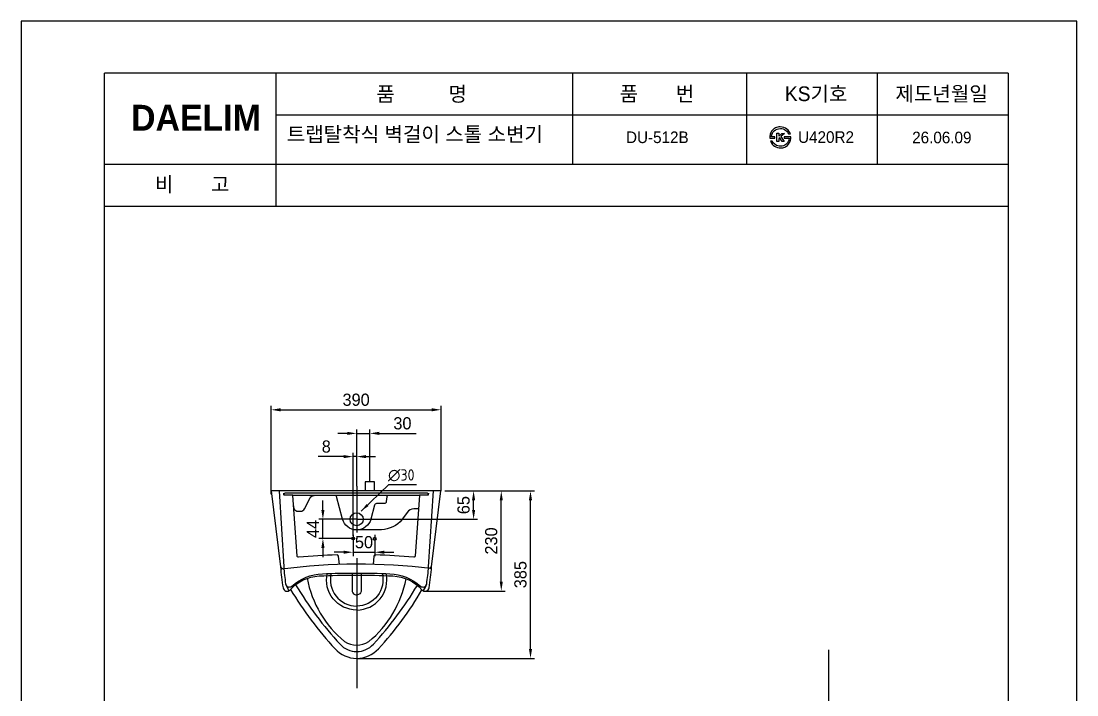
# Model space of a CAD drawing. Header units: millimetres. Extents: x 12347 to 14773, y -187 to 3243.
# Drawn here: x 12347 to 14773, y 1694 to 3243 of the extents above; entities that cross this region are included whole.
import ezdxf
from ezdxf.lldxf.tags import DXFTag

# ---------------------------------------------------------------- set-up
doc = ezdxf.new("R2010")
doc.units = ezdxf.units.MM
doc.header["$LTSCALE"] = 0.2
doc.layers.add('3', color=3, linetype='Continuous')
doc.layers.add('YA', color=7, linetype='Continuous')
doc.layers.add('DIM', color=3, linetype='Continuous', lineweight=15)
doc.layers.add('Y', color=235, linetype='Continuous', lineweight=50)
doc.styles.add('h', font='', dxfattribs={"height": 28})
doc.styles.get("Standard").update_dxf_attribs({"font": 'ISOCP.SHX', "bigfont": 'WHGTXT.SHX'})
doc.styles.add('스타일1', font='txt.shx', dxfattribs={"bigfont": 'ghs.shx'})
doc.styles.get('h').set_extended_font_data('Haansoft Batang')
tags = doc.linetypes.add('CENTER', pattern=[50.8, 31.75, -6.35, 6.35, -6.35]).pattern_tags.tags
tags[10:11] = [DXFTag(74, 4), DXFTag(75, 0), DXFTag(340, '0'), DXFTag(46, 1.0), DXFTag(50, 0.0), DXFTag(44, 0.0), DXFTag(45, 0.0)]
tags[8:9] = [DXFTag(74, 4), DXFTag(75, 0), DXFTag(340, '0'), DXFTag(46, 1.0), DXFTag(50, 0.0), DXFTag(44, 0.0), DXFTag(45, 0.0)]
tags[6:7] = [DXFTag(74, 4), DXFTag(75, 0), DXFTag(340, '0'), DXFTag(46, 1.0), DXFTag(50, 0.0), DXFTag(44, 0.0), DXFTag(45, 0.0)]
tags[4:5] = [DXFTag(74, 4), DXFTag(75, 0), DXFTag(340, '0'), DXFTag(46, 1.0), DXFTag(50, 0.0), DXFTag(44, 0.0), DXFTag(45, 0.0)]
tags = doc.linetypes.add('HIDDEN', pattern=[9.525, 6.35, -3.175]).pattern_tags.tags
tags[6:7] = [DXFTag(74, 4), DXFTag(75, 0), DXFTag(340, '0'), DXFTag(46, 1.0), DXFTag(50, 0.0), DXFTag(44, 0.0), DXFTag(45, 0.0)]
tags[4:5] = [DXFTag(74, 4), DXFTag(75, 0), DXFTag(340, '0'), DXFTag(46, 1.0), DXFTag(50, 0.0), DXFTag(44, 0.0), DXFTag(45, 0.0)]
doc.dimstyles.new('AM_ISO', dxfattribs={"dimtxt": 28, "dimasz": 24, "dimexe": 10, "dimexo": 0, "dimgap": 10, "dimtad": 1, "dimdec": 0, "dimdsep": 46, "dimtxsty": 'h', "dimcen": -5, "dimclrd": 256, "dimclre": 256, "dimclrt": 256, "dimadec": 0, "dimazin": 2, "dimtp": 0.1, "dimtm": 0.1, "dimtfac": 0.71, "dimtdec": 0, "dimtmove": 0, "dimatfit": 3, "dimfxl": 0, "dimlwd": -1, "dimlwe": -1, "dimarcsym": 0})
doc.dimstyles.get("Standard").update_dxf_attribs({"dimscale": 10, "dimtxt": 3, "dimasz": 2, "dimexe": 1, "dimexo": 0, "dimgap": 1, "dimtad": 0, "dimtih": 1, "dimtoh": 1, "dimdec": 0, "dimdsep": 46, "dimtxsty": 'Standard', "dimcen": 2, "dimadec": 0, "dimazin": 0, "dimtfac": 1, "dimtdec": 4, "dimtmove": 0, "dimatfit": 3, "dimfxl": 0, "dimtolj": 1, "dimtzin": 0, "dimarcsym": 0})

# ---------------------------------------------------------------- blocks, each defined once
blk = doc.blocks.new('*D14')
for p, q in [((13040.5, 2119.6), (13040.5, 2141.2)), ((13118.1, 2098), (13031.5, 2098)), ((13040.5, 2053.8), (13040.5, 2098)), ((13109.8, 2053.8), (13031.5, 2053.8)), ((13040.5, 2032.2), (13040.5, 2010.6))]:
    blk.add_line(p, q)
for points in [[(13036.9, 2119.6), (13044.1, 2119.6), (13040.5, 2098)], [(13036.9, 2032.2), (13044.1, 2032.2), (13040.5, 2053.8)]]:
    blk.add_solid(points)
at = {"layer": 'Defpoints', "color": 0}
for p in [(13040.5, 2098), (13118.1, 2098), (13109.8, 2053.8)]:
    blk.add_point(p, dxfattribs=at)
at = {"insert": (13017.5, 2075.9), "char_height": 28, "attachment_point": 5, "rotation": 90, "style": 'h'}
blk.add_mtext('44', dxfattribs=at)
blk = doc.blocks.new('*D15')
for p, q in [((13109.8, 2062.3), (13109.8, 2013.3)), ((13159.9, 2062.3), (13159.9, 2013.3)), ((13088.2, 2022.3), (13066.6, 2022.3)), ((13109.8, 2022.3), (13159.9, 2022.3)), ((13181.5, 2022.3), (13203.1, 2022.3))]:
    blk.add_line(p, q)
for points in [[(13088.2, 2025.9), (13088.2, 2018.7), (13109.8, 2022.3)], [(13181.5, 2025.9), (13181.5, 2018.7), (13159.9, 2022.3)]]:
    blk.add_solid(points)
at = {"layer": 'Defpoints', "color": 0}
for p in [(13109.8, 2062.3), (13159.9, 2062.3), (13159.9, 2022.3)]:
    blk.add_point(p, dxfattribs=at)
at = {"insert": (13134.9, 2045.3), "char_height": 28, "attachment_point": 5, "style": 'h'}
blk.add_mtext('50', dxfattribs=at)
blk = doc.blocks.new('*D16')
for p, q in [((13118.1, 2174.8), (13118.1, 2304.5)), ((13148.3, 2184.5), (13148.3, 2304.5)), ((13096.5, 2295.5), (13074.9, 2295.5)), ((13118.1, 2295.5), (13148.3, 2295.5)), ((13169.9, 2295.5), (13254.9, 2295.5))]:
    blk.add_line(p, q)
for points in [[(13096.5, 2299.1), (13096.5, 2291.9), (13118.1, 2295.5)], [(13169.9, 2299.1), (13169.9, 2291.9), (13148.3, 2295.5)]]:
    blk.add_solid(points)
at = {"layer": 'Defpoints', "color": 0}
for p in [(13148.3, 2295.5), (13148.3, 2184.5), (13118.1, 2174.8)]:
    blk.add_point(p, dxfattribs=at)
at = {"insert": (13223.2, 2318.5), "char_height": 28, "attachment_point": 5, "style": 'h'}
blk.add_mtext('30', dxfattribs=at)
blk = doc.blocks.new('*D22')
for p, q in [((13320.9, 2163.2), (13526.4, 2163.2)), ((13517.4, 1800), (13517.4, 2141.6)), ((13118.1, 1778.4), (13526.4, 1778.4))]:
    blk.add_line(p, q)
for points in [[(13513.8, 2141.6), (13521, 2141.6), (13517.4, 2163.2)], [(13513.8, 1800), (13521, 1800), (13517.4, 1778.4)]]:
    blk.add_solid(points)
at = {"layer": 'Defpoints', "color": 0}
for p in [(13320.9, 2163.2), (13517.4, 2163.2), (13118.1, 1778.4)]:
    blk.add_point(p, dxfattribs=at)
at = {"insert": (13494.4, 1970.8), "char_height": 28, "attachment_point": 5, "rotation": 90, "style": 'h'}
blk.add_mtext('385', dxfattribs=at)
blk = doc.blocks.new('*D24')
for p, q in [((13320.9, 2163.2), (13395.7, 2163.2)), ((13386.7, 2119.6), (13386.7, 2141.6)), ((13118.6, 2098), (13395.7, 2098))]:
    blk.add_line(p, q)
for points in [[(13383.1, 2141.6), (13390.3, 2141.6), (13386.7, 2163.2)], [(13383.1, 2119.6), (13390.3, 2119.6), (13386.7, 2098)]]:
    blk.add_solid(points)
at = {"layer": 'Defpoints', "color": 0}
for p in [(13320.9, 2163.2), (13386.7, 2163.2), (13118.6, 2098)]:
    blk.add_point(p, dxfattribs=at)
at = {"insert": (13363.7, 2130.6), "char_height": 28, "attachment_point": 5, "rotation": 90, "style": 'h'}
blk.add_mtext('65', dxfattribs=at)
blk = doc.blocks.new('*D25')
for p, q in [((13320.9, 2163.2), (13459.3, 2163.2)), ((13450.3, 1954.7), (13450.3, 2141.6)), ((13277.7, 1933.1), (13459.3, 1933.1))]:
    blk.add_line(p, q)
for points in [[(13446.7, 2141.6), (13453.9, 2141.6), (13450.3, 2163.2)], [(13446.7, 1954.7), (13453.9, 1954.7), (13450.3, 1933.1)]]:
    blk.add_solid(points)
at = {"layer": 'Defpoints', "color": 0}
for p in [(13320.9, 2163.2), (13450.3, 2163.2), (13277.7, 1933.1)]:
    blk.add_point(p, dxfattribs=at)
at = {"insert": (13427.3, 2048.2), "char_height": 28, "attachment_point": 5, "rotation": 90, "style": 'h'}
blk.add_mtext('230', dxfattribs=at)
blk = doc.blocks.new('*D26')
for p, q in [((12921.7, 2155.8), (12921.7, 2358.7)), ((13311.9, 2163.2), (13311.9, 2358.7)), ((12943.3, 2349.7), (13290.3, 2349.7))]:
    blk.add_line(p, q)
for points in [[(12943.3, 2353.3), (12943.3, 2346.1), (12921.7, 2349.7)], [(13290.3, 2353.3), (13290.3, 2346.1), (13311.9, 2349.7)]]:
    blk.add_solid(points)
at = {"layer": 'Defpoints', "color": 0}
for p in [(13311.9, 2349.7), (13311.9, 2163.2), (12921.7, 2155.8)]:
    blk.add_point(p, dxfattribs=at)
at = {"insert": (13116.8, 2372.7), "char_height": 28, "attachment_point": 5, "style": 'h'}
blk.add_mtext('390', dxfattribs=at)
blk = doc.blocks.new('*D29')
for p, q in [((13088.2, 2242.1), (13029.9, 2242.1)), ((13109.8, 2059.7), (13109.8, 2251.1)), ((13118.1, 2242.1), (13109.8, 2242.1)), ((13118.1, 2174), (13118.1, 2251.1)), ((13139.7, 2242.1), (13161.3, 2242.1))]:
    blk.add_line(p, q)
for points in [[(13088.2, 2245.7), (13088.2, 2238.5), (13109.8, 2242.1)], [(13139.7, 2245.7), (13139.7, 2238.5), (13118.1, 2242.1)]]:
    blk.add_solid(points)
at = {"layer": 'Defpoints', "color": 0}
for p in [(13109.8, 2242.1), (13118.1, 2174), (13109.8, 2059.7)]:
    blk.add_point(p, dxfattribs=at)
at = {"insert": (13048.3, 2265.1), "char_height": 28, "attachment_point": 5, "style": 'h'}
blk.add_mtext('8', dxfattribs=at)

msp = doc.modelspace()

# ---------------------------------------------------------------- linework, layer by layer
at = {"color": 0}
for p, q in [((13300.6, 2163.2), (12935.7, 2163.2)), ((13279.6, 2158), (12954.2, 2158)), ((14202, 1798), (14202, 477.5))]:
    msp.add_line(p, q, dxfattribs=at)
at = {"color": 0, "linetype": 'CENTER'}
for p, q in [((13118.1, 2174), (13118.1, 2067.5)), ((13118.1, 2008.5), (13118.1, 1709.6))]:
    msp.add_line(p, q, dxfattribs=at)
at = {"color": 0, "linetype": 'HIDDEN'}
msp.add_line((13262.6, 2152.8), (12971.2, 2152.8), dxfattribs=at)
at = {"color": 0}
msp.add_lwpolyline([(13158.7, 2163.2), (13158.7, 2184.5), (13137.9, 2184.5), (13137.9, 2163.2)], dxfattribs=at)
for points in [[(12940, 2163.2), (12922, 2163.2), (12943.2, 1988.8, 0.023242), (12948.9, 1940.7, 0.630524), (12965.4, 1936, -0.202072), (13031.8, 1967.7, -0.011863), (13116.7, 1969.8, -0.011863), (13201.5, 1967.7, -0.202072), (13268, 1936, 0.630524), (13284.4, 1940.7, 0.023242), (13290.2, 1988.8), (13311.8, 2163.2), (13294.6, 2163.2)], [(12950.5, 2163.2), (12950.5, 2163.2), (12940, 2163.2), (12950.5, 1988.8, 0.018952), (12954.9, 1949.5, 0.594773), (12968.9, 1944.4, -0.171828), (13039.4, 1972.8, -0.010802), (13116.9, 1974.5, -0.010802), (13194.4, 1972.8, -0.171828), (13264.8, 1944.4, 0.594773), (13278.9, 1949.5, 0.018952), (13283.3, 1988.8), (13294.6, 2163.2), (13284.7, 2163.2), (13278.7, 2163.2, -0.393106)], [(13118.1, 1889.5, -0.478946), (13050.4, 1973.6)], [(13059.7, 1973.9, 0.490611), (13118.1, 1898.4, 0.528057)], [(13107.7, 1974.7), (13107.7, 1934.4, 0.414214), (13118.1, 1924, 0.414214)], [(13128.5, 1974.7), (13128.5, 1934.4, -0.414214), (13118.1, 1924, -0.414214)], [(13176.5, 1973.9, -0.490611), (13118.1, 1898.4, -0.528057)], [(13118.1, 1889.5, 0.478946), (13185.8, 1973.6)]]:
    msp.add_lwpolyline(points, format="xyb", dxfattribs=at)
at = {"color": 0, "linetype": 'HIDDEN'}
for points in [[(13078.5, 1994), (13076.2, 2013.5, 0.374917), (13073, 2016.1, 0.012897), (12984.7, 2010.7, -0.415651), (12981.3, 2013.6), (12971.2, 2153.2), (12952.2, 2153.2, -0.393106), (12951.1, 2154.2), (12950.8, 2158.4)], [(12972.8, 2128.7, 0.467096), (12985.4, 2116.4), (12989.2, 2116.4, 0.283978), (12998.5, 2122.1), (13010.9, 2147, -0.283978), (13020.2, 2152.8, -0.283978)], [(13260.1, 2121.9), (13254.3, 2122.2, 0.154237), (13236.8, 2117.3), (13218.3, 2091.9, -0.185052), (13168, 2073.7), (13117.8, 2073.7, -0.340628), (13085.6, 2098.5), (13071.9, 2150.5, 0.340628), (13068.9, 2152.8)], [(13190.6, 2152.8, 0.382162), (13187.5, 2150), (13186.2, 2138.7, -0.382162), (13181.1, 2134.1), (13164, 2134.1, 0.340628), (13159, 2130.2), (13150.6, 2098.5, -0.340628), (13118.4, 2073.7)], [(13283, 2158.4), (13282.6, 2154.2, -0.393106), (13281.6, 2153.2), (13262.6, 2153.2), (13252.4, 2013.6, -0.415651), (13249.1, 2010.7, 0.012897), (13160.8, 2016.1, 0.374917), (13157.6, 2013.5), (13156.1, 1994.4)]]:
    msp.add_lwpolyline(points, format="xyb", dxfattribs=at)
for centre in [(13109.8, 2053.8), (13159.4, 2053.2)]:
    msp.add_circle(centre, 3.12, dxfattribs=at)
at = {"color": 0}
for centre, radius, start, end in [((12954.2, 2154.9), 3.12, 90, 184.1596), ((13279.6, 2154.9), 3.12, 355.8404, 90), ((12951.3, 1992.3), 8.32, 184.1596, 276.8254), ((13123.4, 623.9), 1370.9, 83.0952, 97.4527), ((13282.4, 1993.7), 8.1, 262.4781, 356.5033), ((12945.9, 1981.1), 2.08, 97.0893, 184.471), ((13287.6, 1982.8), 2.08, 355.529, 82.9107), ((13085.2, 2001.8), 140.4, 201.7125, 208.9106), ((13248.4, 2008.3), 248.3, 190.6675, 230.4596), ((12987.8, 2008.3), 248.3, 309.5404, 349.0964), ((13149, 2002.1), 140.4, 331.0894, 338.2875), ((13118.1, 1860.7), 52, 237.7034, 302.2966)]:
    msp.add_arc(centre, radius, start, end, dxfattribs=at)
at = {"layer": '3', "color": 0}
for centre, radius, start, end in [((13691.9, 2373), 831.1, 210.7805, 222.5695), ((12544.4, 2373), 831.1, 317.4305, 329.0941), ((13691.9, 2373), 846.7, 211.0065, 222.5695), ((12650.8, 2286.4), 709.7, 316.7706, 330.4158), ((13118.1, 1846), 67.6, 222.5695, 270), ((13118.1, 1846), 52, 222.5695, 270), ((13118.1, 1846), 52, 270, 317.4305), ((13118.1, 1846), 67.6, 270, 317.4305)]:
    msp.add_arc(centre, radius, start, end, dxfattribs=at)
at = {"layer": 'Defpoints', "color": 0, "linetype": 'ByBlock'}
for p in [(13118.1, 2174), (13320.9, 2163.2), (12926.9, 2158), (13104, 2098), (13104, 2098), (13133.2, 2098.1), (13109.8, 2028.8), (13109.8, 2023.6), (13109.8, 2023.6), (13118.1, 1974.7)]:
    msp.add_point(p, dxfattribs=at)
at = {"layer": 'Y', "color": 0, "lineweight": -2}
msp.add_circle((13118.1, 2098), 15, dxfattribs=at)
at = {"layer": 'YA', "color": 7}
for p, q in [((14614.6, 3123.3), (12538.6, 3123.3)), ((12538.6, 2053.1), (12538.6, 3123.3)), ((12933, 2817.3), (12933, 3123.3)), ((13614.6, 2912.9), (13614.6, 3122.9)), ((14014.6, 2912.9), (14014.6, 3122.9)), ((14014.6, 2912.9), (14014.6, 3122.9)), ((14314.6, 2912.9), (14314.6, 3122.9)), ((14314.6, 2912.9), (14314.6, 3122.9)), ((14614.6, 3123.3), (14614.6, -56.7)), ((14614.6, 3027.3), (12933, 3027.3)), ((14614.6, 2913.3), (12538.6, 2913.3)), ((14614.6, 2913.3), (12538.6, 2913.3)), ((14614.6, 2817.3), (12538.6, 2817.3)), ((14614.6, 2817.3), (12538.6, 2817.3)), ((12538.6, -56.7), (12538.6, 2053.1))]:
    msp.add_line(p, q, dxfattribs=at)
at = {"layer": 'YA', "color": 0}
msp.add_lwpolyline([(12347.2, -187.2), (14772.7, -187.2), (14772.7, 3243.1), (12347.2, 3243.1)], close=True, dxfattribs=at)
at = {"layer": 'YA', "color": 7}
msp.add_lwpolyline([(14087.9, 2978.5), (14095.1, 2985.1), (14100.9, 2985.1), (14092.9, 2977.6), (14100.4, 2966.4), (14095.4, 2966.4), (14090, 2974.9), (14087.9, 2973.1), (14087.9, 2966.4), (14083.5, 2966.4), (14083.5, 2985.3), (14087.9, 2985.3), (14087.9, 2978.5)], close=True, dxfattribs=at)
for points in [[(14067.2, 2974), (14067, 2977.3), (14067.4, 2980.5), (14068.3, 2983.5), (14069.2, 2986.6), (14070.7, 2989.4), (14072.7, 2991.8), (14074.8, 2994.3), (14077.3, 2996.3), (14080.3, 2997.7), (14083.5, 2999.2), (14087.1, 3000), (14091, 3000), (14097.2, 2999.9), (14102.4, 2998.2), (14106.6, 2994.9), (14110, 2992.2), (14112.7, 2988.6), (14114.5, 2984.1), (14114.5, 2984.1), (14109.8, 2984.1), (14109.8, 2984.1), (14108.9, 2986.9), (14106.9, 2989.5), (14104, 2991.9), (14100.3, 2994.8), (14096.1, 2996.2), (14091.5, 2996.2), (14085.9, 2996.2), (14081.2, 2994.6), (14077.5, 2991.2), (14073.7, 2987.8), (14071.7, 2983.2), (14071.4, 2977.5), (14071.4, 2977.5), (14079.1, 2977.5), (14079.1, 2977.5), (14079.1, 2977.5), (14079.1, 2974), (14079.1, 2974), (14079.1, 2974), (14067.2, 2974), (14067.2, 2974), (14067.2, 2974), (14067.2, 2974), (14067.2, 2974)], [(14115.6, 2977.5), (14115.7, 2974), (14115.1, 2970.6), (14114, 2967.4), (14112.9, 2964.3), (14111.3, 2961.5), (14109.2, 2959.2), (14107.1, 2956.8), (14104.6, 2955), (14101.7, 2953.7), (14098.8, 2952.3), (14095.7, 2951.6), (14092.4, 2951.6), (14087, 2951.6), (14082.3, 2952.9), (14078.2, 2955.5), (14073.9, 2958.2), (14070.7, 2962.3), (14068.6, 2967.5), (14068.6, 2967.5), (14073, 2967.5), (14073, 2967.5), (14074.8, 2964.1), (14077, 2961.3), (14079.4, 2959.4), (14083, 2956.6), (14087.4, 2955.3), (14092.4, 2955.6), (14096.8, 2955.6), (14100.8, 2957), (14104.4, 2959.8), (14108.6, 2963.3), (14110.9, 2968), (14111.4, 2974), (14111.4, 2974), (14100.2, 2974), (14100.2, 2974), (14100.2, 2974), (14100.2, 2977.5), (14100.2, 2977.5), (14100.2, 2977.5), (14115.6, 2977.5), (14115.6, 2977.5), (14115.6, 2977.5), (14115.6, 2977.5), (14115.6, 2977.5)]]:
    msp.add_open_spline(points, degree=3, knots=[0, 0, 0, 0, 1, 1, 1, 2, 2, 2, 3, 3, 3, 4, 4, 4, 5, 5, 5, 6, 6, 6, 7, 7, 7, 8, 8, 8, 9, 9, 9, 10, 10, 10, 11, 11, 11, 12, 12, 12, 13, 13, 13, 14, 14, 14, 15, 15, 15, 15], dxfattribs=at)

# ---------------------------------------------------------------- texts
at = {"color": 0, "linetype": 'ByBlock', "insert": (13220.6, 2199.1), "char_height": 26, "attachment_point": 5}
msp.add_mtext('∅30', dxfattribs=at)
at = {"layer": 'DIM', "color": 0, "char_height": 33.819, "attachment_point": 1, "style": '스타일1'}
for s, insert in [('{\\fGulim|b0|i0|c129|p50;품          명}', (13163.4, 3092.5)), ('{\\fGulim|b0|i0|c129|p50;품       번}', (13722.4, 3093)), ('{\\fGulim|b0|i0|c129|p50;KS기호}', (14101.7, 3093)), ('{\\fGulim|b0|i0|c129|p50;제도년월일}', (14355.8, 3093)), ('{\\fGulim|b0|i0|c129|p50;비       고}', (12654.6, 2884.7))]:
    msp.add_mtext(s, dxfattribs=dict(at, insert=insert))
at = {"layer": 'DIM', "color": 0, "attachment_point": 1, "style": '스타일1'}
for s, insert, char_height, width in [('{\\fGulim|b0|i0|c129|p50;트랩탈착식 벽걸이 스톨 소변기}', (12957.4, 3000), 33.819, 702.697), ('{\\fGulim|b0|i0|c129|p50;DU-512B}', (13736.9, 2989.5), 26.746, 168.306), ('{\\fGulim|b0|i0|c129|p50;U420R2}', (14132.2, 2989.9), 26.746, 168.306), ('{\\fGulim|b0|i0|c129|p50;26.06.09}', (14394.3, 2989), 26.746, 168.306)]:
    msp.add_mtext(s, dxfattribs=dict(at, insert=insert, char_height=char_height, width=width))
at = {"layer": 'YA', "color": 7, "insert": (12599.8, 3050.7), "char_height": 59.437, "width": 290.871, "attachment_point": 1, "style": 'h'}
msp.add_mtext('{\\fHYGraphic-Medium|b1|i0|c129|p18;DAELIM}', dxfattribs=at)

# ---------------------------------------------------------------- dimensions: what is measured, and where the dimension line sits
at = {"color": 0}
for base, p1, p2, picture, middle in [((13311.9, 2349.7), (12921.7, 2155.8), (13311.9, 2163.2), '*D26', (13116.8, 2372.7)), ((13148.3, 2295.5), (13118.1, 2174.8), (13148.3, 2184.5), '*D16', (13223.2, 2318.5)), ((13109.8, 2242.1), (13118.1, 2174), (13109.8, 2059.7), '*D29', (13048.3, 2265.1))]:
    dim = msp.add_linear_dim(base=base, p1=p1, p2=p2, dimstyle='AM_ISO', override={"dimscale": 0.9}, dxfattribs=at)
    dim.commit()
    dim.dimension.update_dxf_attribs({"geometry": picture, "text_midpoint": middle})
for base, p1, picture, middle in [((13517.4, 2163.2), (13118.1, 1778.4), '*D22', (13494.4, 1970.8)), ((13386.7, 2163.2), (13118.6, 2098), '*D24', (13363.7, 2130.6)), ((13450.3, 2163.2), (13277.7, 1933.1), '*D25', (13427.3, 2048.2))]:
    dim = msp.add_linear_dim(base=base, p1=p1, p2=(13320.9, 2163.2), angle=90, dimstyle='AM_ISO', override={"dimscale": 0.9}, dxfattribs=at)
    dim.commit()
    dim.dimension.update_dxf_attribs({"geometry": picture, "text_midpoint": middle})
dim = msp.add_linear_dim(base=(13040.5, 2098), p1=(13109.8, 2053.8), p2=(13118.1, 2098), angle=90, dimstyle='AM_ISO', override={"dimscale": 0.9}, dxfattribs=at)
dim.commit()
dim.dimension.update_dxf_attribs({"geometry": '*D14', "text_midpoint": (13040.5, 2075.9), "dimtype": 160})
dim = msp.add_linear_dim(base=(13159.9, 2022.3), p1=(13109.8, 2062.3), p2=(13159.9, 2062.3), dimstyle='AM_ISO', override={"dimscale": 0.9}, dxfattribs=at)
dim.commit()
dim.dimension.update_dxf_attribs({"geometry": '*D15', "text_midpoint": (13134.9, 2022.3), "dimtype": 160})

# ---------------------------------------------------------------- leaders
msp.add_leader([(13128.7, 2117), (13192.1, 2178.1), (13255.3, 2178.1)], dimstyle='Standard', dxfattribs=at)

doc.saveas('drawing.dxf')
